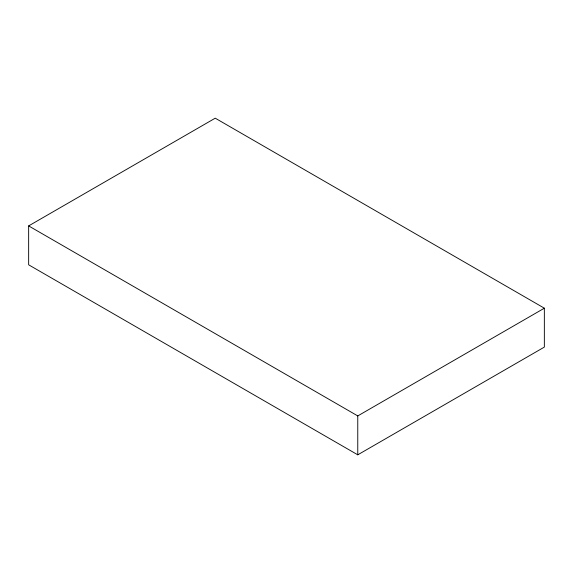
<?xml version="1.0" encoding="UTF-8"?>
<svg xmlns="http://www.w3.org/2000/svg" width="573" height="573" viewBox="0 0 573 573"><rect width="100%" height="100%" fill="white"/><g stroke="black" fill="none" stroke-linecap="round" stroke-linejoin="round"><path stroke-width="0.86" d="M28.65 225.905L215.233 118.181L544.35 308.195L544.35 347.095L357.767 454.819L28.65 264.805L28.65 225.905L357.767 415.919L544.35 308.195M357.767 415.919L357.767 454.819"/></g></svg>
